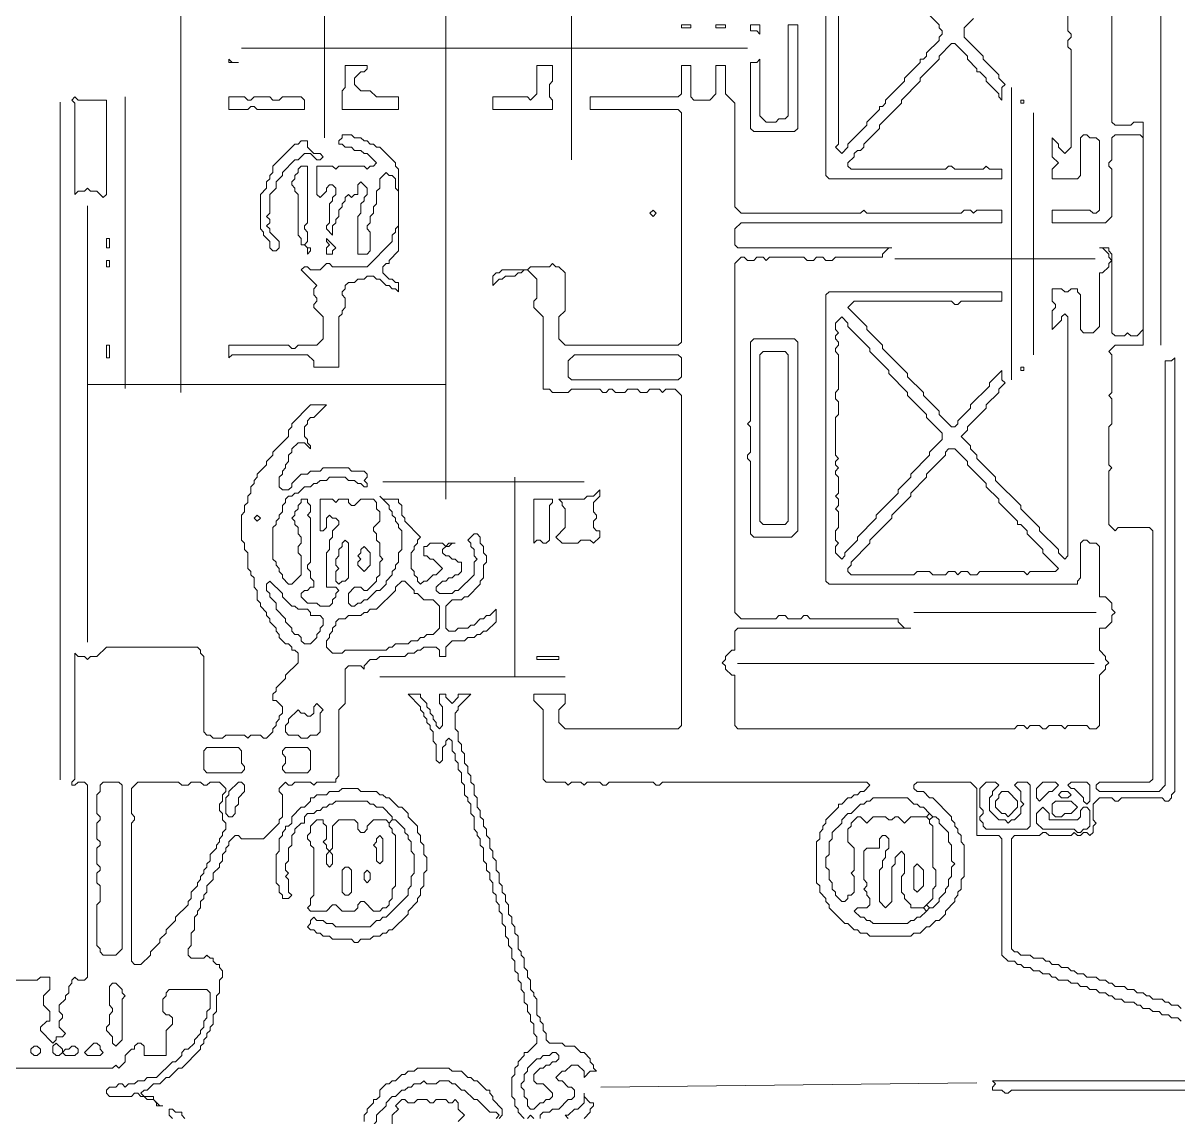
# Model space of a CAD drawing. Header units: millimetres. Extents: x 4 to 412, y 4 to 290.
# Drawn here: x 120.37 to 152.55, y 135.17 to 165.65 of the extents above; entities that cross this region are included whole.
import ezdxf

# ---------------------------------------------------------------- set-up
doc = ezdxf.new("R2010")
doc.units = ezdxf.units.MM
for name, color, linetype, lineweight in [('TRACE_CURVE', 6, 'CONTINUOUS', 0), ('TRACE_STRAIGHT', 5, 'CONTINUOUS', 0), ('TRACE_TEXT_SYMBOL', 6, 'CONTINUOUS', 0)]:
    doc.layers.add(name, color=color, linetype=linetype, lineweight=lineweight)

msp = doc.modelspace()

# ---------------------------------------------------------------- linework, layer by layer
at = {"layer": 'TRACE_CURVE', "color": 6}
for points in [[(151.854, 144.585), (151.854, 151.504), (151.766, 151.591), (150.891, 151.591), (150.803, 151.504), (150.628, 151.679), (150.628, 153.167), (150.715, 153.255), (150.628, 153.343), (150.628, 154.394), (150.715, 154.481), (150.715, 155.182), (150.628, 155.269), (150.715, 155.357), (150.715, 156.408), (150.628, 156.495), (150.803, 156.67), (151.591, 156.67), (151.591, 162.888), (151.328, 162.888), (151.241, 162.801), (150.803, 162.801), (150.715, 162.888), (150.715, 167.617)], [(149.489, 165.866), (149.489, 165.428), (149.577, 165.34), (149.577, 165.253), (149.489, 165.165), (149.489, 164.99), (149.577, 164.902), (149.577, 162.188), (149.402, 162.012), (149.227, 162.188), (149.227, 162.275), (149.051, 162.45), (149.051, 161.925), (149.227, 161.75), (149.051, 161.575), (149.051, 161.312), (149.752, 161.312), (149.84, 161.399), (149.84, 162.45), (149.927, 162.538), (150.015, 162.538), (150.102, 162.45), (150.278, 162.45), (150.365, 162.363), (150.365, 160.436), (150.278, 160.349), (150.19, 160.349), (150.102, 160.436), (149.051, 160.436), (149.051, 160.086), (150.54, 160.086), (150.715, 160.261), (150.715, 161.575), (150.628, 161.662), (150.628, 161.75), (150.715, 161.837), (150.715, 162.45), (150.803, 162.538), (151.504, 162.538), (151.591, 162.45), (151.591, 157.108), (151.416, 156.933), (151.241, 156.933), (151.153, 157.021), (151.066, 156.933), (150.803, 156.933), (150.715, 157.021), (150.715, 159.21), (150.628, 159.298), (150.628, 159.385), (150.365, 159.385), (150.453, 159.385), (150.628, 159.21), (150.628, 159.123), (150.715, 159.035), (150.628, 158.947), (150.628, 158.86)], [(139.068, 163.501), (138.98, 163.589), (138.98, 164.465), (138.718, 164.465), (138.718, 163.676), (138.63, 163.589), (136.178, 163.589), (136.178, 163.239), (138.63, 163.239), (138.718, 163.151), (138.718, 156.758), (138.63, 156.67), (135.477, 156.67), (135.302, 156.846), (135.302, 157.459), (135.477, 157.634), (135.477, 158.685), (135.302, 158.86), (135.215, 158.86), (135.127, 158.947), (135.04, 158.86), (134.514, 158.86), (134.427, 158.772), (133.726, 158.772), (133.638, 158.685), (133.551, 158.685), (133.463, 158.597), (133.463, 158.334), (133.638, 158.51), (133.726, 158.51), (133.814, 158.597), (134.076, 158.597), (134.164, 158.685), (134.251, 158.685), (134.339, 158.772), (134.427, 158.772), (134.689, 158.51), (134.689, 157.984), (134.602, 157.896), (134.602, 157.721), (134.864, 157.459), (134.864, 155.444), (135.04, 155.444), (135.127, 155.357), (135.565, 155.357), (135.653, 155.444), (136.441, 155.444), (136.528, 155.357), (136.616, 155.357), (136.704, 155.444), (136.791, 155.444), (136.879, 155.357), (137.141, 155.357), (137.229, 155.444), (137.492, 155.444), (137.579, 155.357), (137.754, 155.357), (137.842, 155.444), (138.105, 155.444), (138.192, 155.357), (138.28, 155.444), (138.543, 155.444), (138.718, 155.269), (138.718, 146.074)], [(139.944, 147.913), (139.944, 148.001), (140.119, 148.176), (140.206, 148.176), (140.206, 148.701), (140.294, 148.789), (145.111, 148.789), (144.935, 148.789), (144.76, 148.964), (144.76, 149.051), (142.308, 149.051), (142.221, 149.139), (142.133, 149.139), (142.046, 149.051), (141.695, 149.051), (141.608, 149.139), (141.433, 149.139), (141.345, 149.051), (140.382, 149.051), (140.206, 149.227), (140.206, 158.947), (140.382, 159.123), (140.469, 159.123), (140.557, 159.035), (140.732, 159.035), (140.82, 159.123), (140.995, 159.123), (141.082, 159.035), (141.17, 159.123), (142.133, 159.123), (142.221, 159.035), (142.396, 159.035), (142.483, 159.123), (142.659, 159.123), (142.746, 159.035), (142.921, 159.035), (143.009, 159.123), (144.322, 159.123), (144.322, 159.21), (144.498, 159.385), (144.585, 159.385), (140.294, 159.385), (140.206, 159.473), (140.206, 159.911), (140.382, 160.086), (147.65, 160.086), (147.65, 160.436), (146.95, 160.436), (146.862, 160.349), (146.775, 160.436), (146.599, 160.436), (146.512, 160.349), (143.885, 160.349), (143.797, 160.436), (143.709, 160.349), (140.382, 160.349), (140.206, 160.524), (140.206, 163.414), (139.944, 163.676), (139.944, 164.465), (139.681, 164.465), (139.681, 163.676), (139.506, 163.501), (139.068, 163.501)], [(150.628, 158.86), (150.453, 158.685), (150.365, 158.685), (150.365, 157.196), (150.19, 157.021), (149.927, 157.021), (149.84, 157.108), (149.84, 158.072), (149.752, 158.159), (149.752, 158.247), (149.577, 158.247), (149.489, 158.159), (149.402, 158.159), (149.314, 158.247), (149.051, 158.247), (149.051, 157.896), (149.139, 157.809), (149.139, 157.721), (149.051, 157.634), (149.051, 157.108), (149.314, 157.371), (149.314, 157.459), (149.402, 157.546), (149.489, 157.459), (149.489, 150.803), (149.402, 150.715), (149.227, 150.891), (149.227, 150.978), (148.701, 151.504), (148.701, 151.591), (148.176, 152.117), (148.176, 152.204), (147.475, 152.905), (147.475, 152.992), (146.95, 153.518), (146.95, 153.605), (146.775, 153.781), (146.775, 153.868), (146.512, 154.131), (146.687, 154.306), (146.687, 154.394), (147.212, 154.919), (147.212, 155.007), (147.563, 155.357), (147.563, 155.444), (147.738, 155.62), (147.65, 155.707), (147.65, 155.97), (147.3, 155.62), (147.3, 155.532), (146.775, 155.007), (146.775, 154.919), (146.424, 154.569), (146.424, 154.481), (146.337, 154.394), (146.249, 154.394), (145.899, 154.744), (145.899, 154.831), (145.461, 155.269), (145.461, 155.357), (145.023, 155.795), (145.023, 155.882), (144.322, 156.583), (144.322, 156.67)], [(144.322, 156.67), (143.885, 157.108), (143.885, 157.196), (143.359, 157.721), (143.534, 157.896), (146.249, 157.896), (146.337, 157.809), (146.424, 157.809), (146.512, 157.896), (147.65, 157.896), (147.65, 158.159), (142.834, 158.159), (142.746, 158.072), (142.746, 150.102), (142.834, 150.015), (149.752, 150.015), (149.752, 150.102), (149.84, 150.19), (149.84, 151.153), (149.927, 151.241), (150.015, 151.241), (150.102, 151.153), (150.278, 151.153), (150.365, 151.066), (150.365, 149.665), (150.54, 149.665), (150.715, 149.489), (150.715, 149.314), (150.803, 149.227), (150.715, 149.139), (150.715, 148.964), (150.54, 148.789), (150.365, 148.789), (150.365, 148.176), (150.54, 148.001), (150.54, 147.913), (150.628, 147.825), (150.54, 147.738), (150.54, 147.65), (150.365, 147.475), (150.365, 146.074), (150.278, 145.986), (150.102, 145.986), (150.015, 146.074), (149.489, 146.074), (149.402, 145.986), (149.314, 146.074), (148.964, 146.074), (148.876, 145.986), (148.789, 145.986), (148.701, 146.074), (148.438, 146.074), (148.351, 145.986), (148.263, 146.074), (148.088, 146.074), (148.001, 145.986), (140.294, 145.986), (140.206, 146.074), (140.206, 147.475), (140.119, 147.475), (139.944, 147.65), (139.944, 147.738), (139.856, 147.825), (139.944, 147.913)], [(150.803, 138.805), (150.715, 138.893), (150.628, 138.893), (150.54, 138.98), (150.365, 138.98), (150.278, 139.068), (150.015, 139.068), (149.927, 139.156), (149.752, 139.156), (149.665, 139.243), (149.577, 139.243), (149.489, 139.331), (149.314, 139.331), (149.227, 139.418), (149.051, 139.418), (148.964, 139.506), (148.876, 139.506), (148.789, 139.593), (148.526, 139.593), (148.438, 139.681), (148.176, 139.681), (148.088, 139.769), (148.001, 139.769), (147.913, 139.856), (147.913, 142.921), (148.001, 143.009), (148.701, 143.009), (148.789, 143.096), (148.876, 143.096), (148.964, 143.009), (149.577, 143.009), (149.665, 143.096), (149.752, 143.009), (149.84, 143.009), (149.927, 143.096), (150.015, 143.096), (150.102, 143.009), (150.19, 143.096), (150.19, 143.272), (150.278, 143.359), (150.19, 143.447), (150.19, 143.885), (150.365, 144.06), (150.715, 144.06), (150.803, 143.972), (150.891, 143.972), (150.978, 144.06), (152.117, 144.06), (152.204, 143.972), (152.292, 143.972), (152.379, 144.06), (152.379, 144.147), (152.467, 144.235), (152.467, 156.32), (152.379, 156.233), (152.204, 156.233), (152.204, 144.41), (152.029, 144.235), (150.365, 144.235), (150.278, 144.322), (150.278, 144.41), (150.365, 144.498), (151.766, 144.498), (151.854, 144.585)], [(128.384, 155.007), (127.859, 154.481), (127.859, 154.394), (127.771, 154.306), (127.771, 154.131), (127.333, 153.693), (127.333, 153.605), (127.158, 153.43), (127.158, 153.343), (126.895, 153.08), (126.895, 152.992), (126.808, 152.905), (126.808, 152.817), (126.72, 152.73), (126.72, 152.554), (126.632, 152.467), (126.632, 152.292), (126.545, 152.204), (126.545, 152.029), (126.457, 151.941), (126.457, 151.241), (126.545, 151.153), (126.545, 150.978), (126.632, 150.891), (126.632, 150.453), (126.72, 150.365), (126.72, 150.278), (126.808, 150.19), (126.808, 149.927), (126.895, 149.84), (126.895, 149.577), (126.983, 149.489), (126.983, 149.402), (127.158, 149.227), (127.158, 149.139), (127.245, 149.051), (127.245, 148.964), (127.421, 148.789), (127.421, 148.701), (127.508, 148.614), (127.508, 148.526), (127.683, 148.351), (127.771, 148.351), (127.859, 148.263), (127.859, 148.176), (127.946, 148.176), (128.034, 148.088), (128.034, 147.825), (127.683, 147.475), (127.683, 147.388), (127.421, 147.125), (127.421, 147.037), (127.333, 146.95), (127.333, 146.775), (127.421, 146.775), (127.596, 146.599), (127.596, 146.424), (127.508, 146.337), (127.508, 146.249), (127.421, 146.162), (127.421, 146.074), (127.333, 145.986), (127.333, 145.899), (127.158, 145.724)], [(127.946, 152.554), (128.034, 152.554), (128.209, 152.73), (128.384, 152.73), (128.472, 152.817), (128.559, 152.817), (128.647, 152.905), (128.822, 152.905), (128.909, 152.992), (129.347, 152.992), (129.435, 152.905), (129.61, 152.905), (129.698, 152.817), (129.785, 152.817), (129.873, 152.73), (129.96, 152.73), (129.96, 152.817), (129.873, 152.905), (129.96, 152.992), (129.96, 153.08), (129.873, 153.167), (129.522, 153.167), (129.435, 153.255), (128.734, 153.255), (128.647, 153.167), (128.384, 153.167), (128.296, 153.08), (128.121, 153.08), (127.859, 152.817), (127.859, 152.73), (127.771, 152.642), (127.596, 152.642), (127.508, 152.73), (127.508, 152.992), (127.596, 153.08), (127.596, 153.167), (127.683, 153.255), (127.683, 153.343), (127.771, 153.43), (127.771, 153.605), (127.859, 153.693), (127.859, 153.781), (128.034, 153.956), (128.209, 153.956), (128.384, 153.781), (128.384, 153.868), (128.296, 153.956), (128.296, 154.043), (128.209, 154.131), (128.209, 154.394), (128.296, 154.481), (128.296, 154.569), (128.384, 154.656), (128.472, 154.656), (128.822, 155.007), (128.384, 155.007)], [(129.085, 149.752), (129.085, 149.665), (128.997, 149.577), (128.997, 149.489), (128.909, 149.402), (128.647, 149.402), (128.559, 149.489), (128.296, 149.489), (128.121, 149.665), (128.121, 149.752), (128.209, 149.84), (128.296, 149.84), (128.384, 149.927), (128.472, 149.927), (128.472, 150.102), (128.384, 150.19), (128.384, 150.365), (128.296, 150.453), (128.296, 150.54), (128.384, 150.628), (128.384, 151.854), (128.296, 151.941), (128.384, 152.029), (128.384, 152.204), (128.296, 152.292), (128.296, 152.379), (128.121, 152.379), (128.121, 152.292), (128.034, 152.204), (128.034, 152.117), (127.946, 152.029), (127.946, 151.941), (127.859, 151.854), (127.946, 151.766), (127.946, 151.679), (128.034, 151.591), (128.034, 151.416), (128.121, 151.328), (128.121, 151.153), (128.034, 151.066), (128.034, 150.891), (128.121, 150.803), (128.121, 150.278), (127.859, 150.015), (127.771, 150.015), (127.596, 150.19), (127.596, 150.278), (127.508, 150.365), (127.508, 150.453), (127.421, 150.54), (127.421, 150.628), (127.333, 150.715), (127.333, 151.591), (127.421, 151.679), (127.421, 151.766), (127.508, 151.854), (127.508, 151.941), (127.596, 152.029), (127.596, 152.204), (127.683, 152.292), (127.683, 152.379), (127.771, 152.467), (127.859, 152.467), (127.946, 152.554)], [(130.836, 150.628), (130.748, 150.54), (130.748, 150.453), (130.661, 150.365), (130.661, 150.278), (130.486, 150.102), (130.486, 150.015), (130.311, 149.84), (130.223, 149.84), (129.96, 149.577), (129.873, 149.577), (129.785, 149.489), (129.698, 149.489), (129.61, 149.402), (129.522, 149.402), (129.435, 149.489), (129.435, 149.752), (129.61, 149.927), (129.785, 149.927), (129.873, 149.84), (129.96, 149.84), (130.223, 150.102), (130.223, 150.19), (130.311, 150.278), (130.311, 150.628), (130.398, 150.715), (130.311, 150.803), (130.311, 151.153), (130.223, 151.241), (130.223, 151.416), (130.135, 151.504), (130.135, 151.591), (130.311, 151.766), (130.311, 152.029), (130.223, 152.117), (130.223, 152.292), (130.135, 152.379), (129.785, 152.379), (129.61, 152.204), (129.522, 152.204), (129.435, 152.292), (129.435, 152.379), (129.172, 152.379), (129.085, 152.292), (128.997, 152.379), (128.647, 152.379), (128.647, 151.504), (128.734, 151.504), (128.822, 151.591), (128.822, 151.854), (128.909, 151.941), (128.997, 151.854), (129.085, 151.854), (129.172, 151.766), (129.172, 151.679), (128.997, 151.504), (128.997, 151.328), (128.909, 151.241), (128.909, 150.978), (128.822, 150.891), (128.822, 149.927), (129.085, 149.927), (129.172, 149.84), (129.085, 149.752)], [(132.237, 150.19), (132.325, 150.19), (132.412, 150.278), (132.5, 150.278), (132.588, 150.365), (132.588, 150.628), (132.5, 150.628), (132.412, 150.715), (132.325, 150.715), (132.237, 150.803), (132.15, 150.803), (132.062, 150.891), (132.062, 150.978), (132.15, 151.066), (132.237, 151.066), (132.325, 151.153), (132.412, 151.153), (132.237, 151.153), (132.15, 151.066), (132.062, 151.153), (131.712, 151.153), (131.624, 151.066), (131.537, 151.066), (131.537, 150.803), (131.624, 150.803), (131.712, 150.715), (131.799, 150.715), (132.062, 150.453), (131.887, 150.278), (131.799, 150.278), (131.624, 150.102), (131.537, 150.102), (131.449, 150.015), (131.361, 150.102), (131.361, 150.19), (131.274, 150.278), (131.274, 150.365), (131.186, 150.453), (131.186, 150.891), (131.274, 150.978), (131.274, 151.066), (131.361, 151.153), (131.361, 151.241), (131.449, 151.328), (131.011, 151.766), (131.011, 151.854), (130.924, 151.941), (130.924, 152.204), (130.836, 152.292), (130.836, 152.379), (130.398, 152.379), (130.311, 152.467), (130.573, 152.204), (130.573, 152.117), (130.661, 152.029), (130.661, 151.941), (130.748, 151.854), (130.748, 151.766), (130.836, 151.679), (130.836, 151.591), (130.924, 151.504), (130.924, 150.978), (130.836, 150.891), (130.836, 150.628)], [(131.274, 148.088), (131.361, 148.176), (131.449, 148.176), (131.537, 148.263), (131.887, 148.263), (131.974, 148.176), (131.974, 148.001), (132.15, 148.001), (132.15, 148.263), (132.325, 148.438), (132.675, 148.438), (132.763, 148.526), (132.938, 148.526), (133.025, 148.614), (133.113, 148.614), (133.201, 148.701), (133.288, 148.701), (133.551, 148.964), (133.551, 149.314), (133.376, 149.139), (133.288, 149.139), (133.201, 149.051), (133.113, 149.051), (132.938, 148.876), (132.85, 148.876), (132.763, 148.789), (132.5, 148.789), (132.412, 148.701), (132.237, 148.701), (132.15, 148.789), (132.15, 149.402), (132.325, 149.577), (132.588, 149.577), (132.675, 149.665), (132.763, 149.665), (133.113, 150.015), (133.113, 150.102), (133.201, 150.19), (133.201, 150.54), (133.288, 150.628), (133.288, 150.803), (133.201, 150.891), (133.201, 151.066), (133.113, 151.153), (133.113, 151.328), (133.025, 151.416), (132.938, 151.416), (132.763, 151.241), (132.85, 151.153), (132.85, 151.066), (132.938, 150.978), (132.938, 150.803), (133.025, 150.715), (132.938, 150.628), (132.938, 150.278), (132.5, 149.84), (132.412, 149.84), (132.325, 149.752), (131.974, 149.752), (131.887, 149.84), (131.887, 149.927), (132.062, 150.102), (132.15, 150.102), (132.237, 150.19)], [(127.158, 145.724), (127.07, 145.724), (126.983, 145.811), (126.72, 145.811), (126.632, 145.724), (126.545, 145.811), (126.019, 145.811), (125.932, 145.724), (125.669, 145.724), (125.582, 145.811), (125.494, 145.811), (125.406, 145.899), (125.406, 148.001), (125.319, 148.088), (125.319, 148.176), (125.231, 148.263), (122.692, 148.263), (122.429, 148.001), (122.254, 148.001), (122.166, 147.913), (122.079, 148.001), (121.903, 148.001), (121.816, 148.088), (121.816, 144.585), (121.728, 144.498), (121.728, 144.41), (121.816, 144.41), (121.903, 144.498), (122.079, 144.498), (122.166, 144.41), (122.166, 139.068), (122.079, 138.98), (121.903, 138.98), (121.816, 139.068), (121.728, 138.98), (121.728, 138.893), (121.641, 138.805), (121.641, 138.63), (121.553, 138.543), (121.553, 138.455), (121.378, 138.28), (121.378, 138.105), (121.466, 138.017), (121.466, 137.93), (121.378, 137.842), (121.378, 137.667), (121.553, 137.492), (121.466, 137.404), (121.29, 137.404), (121.29, 137.317), (121.203, 137.229), (120.853, 137.579), (120.853, 137.667), (121.028, 137.842), (121.115, 137.842), (121.115, 138.105), (120.94, 138.28), (120.94, 138.543), (121.115, 138.718), (121.115, 139.068), (120.853, 139.068), (120.765, 138.98), (119.889, 138.98)], [(125.757, 139.418), (125.669, 139.506), (125.669, 139.593), (125.582, 139.593), (125.494, 139.681), (125.406, 139.593), (125.056, 139.593), (124.969, 139.681), (124.969, 139.856), (125.056, 139.944), (125.056, 140.294), (125.144, 140.382), (125.144, 140.732), (125.231, 140.82), (125.231, 140.907), (125.319, 140.995), (125.319, 141.17), (125.406, 141.257), (125.406, 141.345), (125.494, 141.433), (125.494, 141.608), (125.669, 141.783), (125.669, 141.958), (125.844, 142.133), (125.844, 142.221), (125.932, 142.308), (125.932, 142.483), (126.019, 142.571), (126.019, 142.659), (126.107, 142.746), (126.107, 142.834), (126.282, 143.009), (126.37, 143.009), (126.457, 142.921), (127.07, 142.921), (127.508, 143.359), (127.508, 143.447), (127.596, 143.534), (127.596, 144.147), (127.508, 144.235), (127.508, 144.322), (127.683, 144.498), (127.771, 144.41), (127.859, 144.41), (127.946, 144.498), (128.384, 144.498), (128.472, 144.41), (128.559, 144.498), (129.085, 144.498), (129.085, 144.585), (129.172, 144.673), (129.172, 146.512), (129.347, 146.687), (129.347, 147.65), (129.435, 147.738), (129.785, 147.738), (129.873, 147.65), (129.873, 147.738), (130.048, 147.913), (130.223, 147.913), (130.311, 148.001), (131.011, 148.001), (131.099, 148.088), (131.274, 148.088)], [(131.099, 146.95), (131.449, 146.599), (131.449, 146.512), (131.537, 146.424), (131.537, 146.337), (131.624, 146.249), (131.624, 146.162), (131.712, 146.074), (131.712, 145.986), (131.799, 145.899), (131.799, 145.636), (131.887, 145.549), (131.887, 145.111), (131.974, 145.023), (132.062, 145.111), (132.062, 145.461), (132.15, 145.549), (132.15, 145.636), (132.237, 145.724), (132.325, 145.636), (132.325, 145.373), (132.412, 145.286), (132.412, 145.111), (132.5, 145.023), (132.5, 144.848), (132.588, 144.76), (132.588, 144.498), (132.675, 144.41), (132.675, 144.147), (132.763, 144.06), (132.763, 143.972), (132.85, 143.885), (132.85, 143.622), (132.938, 143.534), (132.938, 143.184), (133.025, 143.096), (133.025, 143.009), (133.113, 142.921), (133.113, 142.746), (133.201, 142.659), (133.201, 142.308), (133.288, 142.221), (133.288, 142.046), (133.376, 141.958), (133.376, 141.783), (133.463, 141.695), (133.463, 141.433), (133.551, 141.345), (133.551, 141.17), (133.638, 141.082), (133.638, 140.907), (133.726, 140.82), (133.726, 140.557), (133.814, 140.469), (133.814, 140.206), (133.901, 140.119), (133.901, 139.944), (133.989, 139.856), (133.989, 139.593), (134.076, 139.506), (134.076, 139.243), (134.164, 139.156), (134.164, 138.98), (134.251, 138.893)], [(133.551, 142.308), (133.463, 142.396), (133.463, 142.571), (133.376, 142.659), (133.376, 142.921), (133.288, 143.009), (133.288, 143.184), (133.201, 143.272), (133.201, 143.447), (133.113, 143.534), (133.113, 143.709), (133.025, 143.797), (133.025, 144.06), (132.938, 144.147), (132.938, 144.41), (132.85, 144.498), (132.85, 144.673), (132.763, 144.76), (132.763, 144.935), (132.675, 145.023), (132.675, 145.286), (132.588, 145.373), (132.588, 145.549), (132.5, 145.636), (132.5, 145.899), (132.412, 145.986), (132.412, 146.424), (132.5, 146.512), (132.5, 146.599), (132.85, 146.95), (132.5, 146.95), (132.5, 146.862), (132.325, 146.687), (132.15, 146.862), (132.15, 146.95), (131.974, 146.95), (131.974, 146.687), (132.062, 146.599), (132.062, 146.074), (131.974, 145.986), (131.887, 146.074), (131.887, 146.162), (131.799, 146.249), (131.799, 146.337), (131.712, 146.424), (131.712, 146.512), (131.624, 146.599), (131.624, 146.687), (131.449, 146.862), (131.449, 146.95), (131.099, 146.95)], [(138.718, 146.074), (138.63, 145.986), (135.477, 145.986), (135.302, 146.162), (135.302, 146.512), (135.477, 146.687), (135.477, 146.95), (134.602, 146.95), (134.602, 146.775), (134.864, 146.512), (134.864, 144.585), (134.952, 144.498), (135.477, 144.498), (135.565, 144.41), (135.653, 144.498), (135.915, 144.498), (136.003, 144.41), (136.09, 144.498), (136.441, 144.498), (136.528, 144.41), (136.616, 144.41), (136.704, 144.498), (137.93, 144.498), (138.017, 144.41), (138.105, 144.41), (138.192, 144.498), (143.885, 144.498), (143.972, 144.41), (143.797, 144.235), (143.709, 144.235), (143.622, 144.147), (143.534, 144.147), (143.447, 144.06), (143.359, 144.06), (143.184, 143.885), (143.096, 143.885), (143.096, 143.797), (142.746, 143.447), (142.746, 143.359), (142.659, 143.272), (142.659, 143.184), (142.571, 143.096), (142.571, 142.921), (142.483, 142.834), (142.483, 141.695), (142.571, 141.608), (142.571, 141.433), (142.746, 141.257), (142.746, 141.17), (142.834, 141.082), (142.834, 140.995), (143.272, 140.557), (143.359, 140.557), (143.534, 140.382), (143.622, 140.382), (143.709, 140.294), (143.885, 140.294), (143.972, 140.206), (145.111, 140.206), (145.198, 140.294), (145.373, 140.294), (145.549, 140.469), (145.636, 140.469), (145.811, 140.644)], [(145.811, 140.644), (145.899, 140.644), (146.074, 140.82), (146.074, 140.907), (146.337, 141.17), (146.337, 141.257), (146.424, 141.345), (146.424, 141.433), (146.512, 141.52), (146.512, 141.783), (146.599, 141.87), (146.599, 142.746), (146.512, 142.834), (146.512, 143.009), (146.424, 143.096), (146.424, 143.184), (146.337, 143.272), (146.337, 143.359), (146.249, 143.447), (146.249, 143.534), (145.724, 144.06), (145.636, 144.06), (145.461, 144.235), (145.286, 144.235), (145.198, 144.322), (145.198, 144.41), (145.286, 144.498), (146.775, 144.498), (146.95, 144.322), (146.95, 143.009), (147.563, 143.009), (147.65, 142.921), (147.65, 139.681), (147.825, 139.506), (148.001, 139.506), (148.088, 139.418), (148.176, 139.418), (148.263, 139.331), (148.438, 139.331), (148.526, 139.243), (148.701, 139.243), (148.789, 139.156), (148.964, 139.156), (149.051, 139.068), (149.139, 139.068), (149.227, 138.98), (149.489, 138.98), (149.577, 138.893), (149.752, 138.893), (149.84, 138.805), (150.015, 138.805), (150.102, 138.718), (150.278, 138.718), (150.365, 138.63), (150.54, 138.63), (150.628, 138.543), (150.715, 138.543), (150.803, 138.455), (150.978, 138.455), (151.066, 138.367), (151.328, 138.367), (151.416, 138.28), (151.504, 138.28), (151.591, 138.192)], [(135.04, 135.302), (135.127, 135.39), (135.302, 135.39), (135.565, 135.653), (135.653, 135.653), (135.74, 135.74), (135.74, 135.915), (135.653, 136.003), (135.565, 136.003), (135.39, 136.178), (135.302, 136.178), (135.215, 136.266), (135.39, 136.441), (135.477, 136.441), (135.653, 136.616), (135.828, 136.616), (136.003, 136.441), (136.003, 136.266), (136.178, 136.441), (136.353, 136.441), (136.266, 136.528), (136.266, 136.616), (136.178, 136.704), (136.178, 136.791), (136.003, 136.966), (135.915, 136.966), (135.74, 137.141), (135.477, 137.141), (135.39, 137.229), (135.04, 137.229), (134.952, 137.317), (134.952, 137.492), (134.864, 137.579), (134.864, 137.754), (134.777, 137.842), (134.777, 137.93), (134.689, 138.017), (134.689, 138.455), (134.602, 138.543), (134.602, 138.63), (134.514, 138.718), (134.514, 138.98), (134.427, 139.068), (134.427, 139.243), (134.339, 139.331), (134.339, 139.593), (134.251, 139.681), (134.251, 139.769), (134.164, 139.856), (134.164, 140.206), (134.076, 140.294), (134.076, 140.469), (133.989, 140.557), (133.989, 140.732), (133.901, 140.82), (133.901, 141.082), (133.814, 141.17), (133.814, 141.345), (133.726, 141.433), (133.726, 141.608), (133.638, 141.695), (133.638, 141.958), (133.551, 142.046), (133.551, 142.308)], [(125.144, 137.317), (125.144, 137.229), (124.969, 137.054), (124.881, 137.054), (124.793, 136.966), (124.793, 136.879), (124.618, 136.704), (124.531, 136.704), (124.093, 136.266), (123.83, 136.266), (123.743, 136.178), (123.567, 136.178), (123.48, 136.09), (123.305, 136.09), (123.217, 136.003), (123.129, 136.09), (123.042, 136.09), (122.954, 136.003), (122.779, 136.003), (122.692, 135.915), (122.692, 135.828), (122.779, 135.74), (123.392, 135.74), (123.48, 135.828), (123.567, 135.828), (123.655, 135.74), (123.743, 135.74), (123.83, 135.653), (124.005, 135.653), (124.093, 135.565), (124.093, 135.477), (124.268, 135.477), (124.18, 135.477), (124.005, 135.653), (124.005, 135.74), (123.743, 135.74), (123.655, 135.828), (123.743, 135.915), (123.83, 135.915), (124.005, 136.09), (124.18, 136.09), (124.356, 136.266), (124.443, 136.266), (124.706, 136.528), (124.793, 136.528), (125.319, 137.054), (125.319, 137.141), (125.406, 137.229), (125.406, 137.317), (125.494, 137.404), (125.494, 137.492), (125.582, 137.579), (125.582, 137.667), (125.669, 137.754), (125.669, 138.017), (125.757, 138.105), (125.757, 138.543), (125.844, 138.63), (125.844, 138.98), (125.932, 139.068), (125.932, 139.243), (125.844, 139.331), (125.844, 139.418), (125.757, 139.418)], [(113.058, 136.528), (122.867, 136.528), (122.954, 136.616), (123.042, 136.528), (123.217, 136.704), (123.217, 136.879), (123.392, 137.054), (123.48, 137.054), (123.48, 137.141), (123.567, 137.229), (123.655, 137.229), (123.743, 137.141), (123.743, 136.879), (124.356, 136.879), (124.356, 137.579), (124.531, 137.754), (124.531, 137.93), (124.443, 138.017), (124.356, 138.017), (124.268, 138.105), (124.268, 138.455), (124.356, 138.543), (124.356, 138.63), (124.443, 138.718), (125.494, 138.718), (125.582, 138.63), (125.582, 138.192), (125.494, 138.105), (125.494, 137.93), (125.406, 137.842), (125.406, 137.667), (125.319, 137.579), (125.319, 137.492), (125.144, 137.317)], [(134.251, 138.893), (134.251, 138.718), (134.339, 138.63), (134.339, 138.367), (134.427, 138.28), (134.427, 138.105), (134.514, 138.017), (134.514, 137.842), (134.602, 137.754), (134.602, 137.492), (134.689, 137.404), (134.689, 137.229), (134.427, 136.966), (134.339, 136.966), (134.339, 136.879), (134.164, 136.704), (134.164, 136.616), (134.076, 136.528), (134.076, 136.353), (133.989, 136.266), (133.989, 135.74), (134.076, 135.653), (134.076, 135.477), (134.164, 135.39), (134.164, 135.302), (134.339, 135.127)], [(152.642, 138.192), (152.554, 138.28), (152.379, 138.28), (152.292, 138.367), (152.204, 138.367), (152.117, 138.455), (151.854, 138.455), (151.766, 138.543), (151.679, 138.543), (151.591, 138.63), (151.416, 138.63), (151.328, 138.718), (151.153, 138.718), (151.066, 138.805), (150.803, 138.805)], [(151.591, 138.192), (151.766, 138.192), (151.854, 138.105), (152.029, 138.105), (152.117, 138.017), (152.292, 138.017), (152.379, 137.93), (152.554, 137.93), (152.642, 137.842)], [(157.021, 136.178), (147.388, 136.178), (147.475, 136.09), (147.388, 136.003), (147.388, 135.915), (147.65, 135.915), (147.738, 135.828), (147.825, 135.828), (147.913, 135.915), (157.108, 135.915)], [(136.003, 135.127), (136.178, 135.302), (136.178, 135.39), (136.266, 135.477), (136.266, 135.565), (136.178, 135.565), (136.003, 135.74), (136.003, 135.828), (136.003, 135.565), (135.828, 135.39), (135.74, 135.39), (135.565, 135.215), (135.477, 135.215), (135.565, 135.127)], [(134.427, 135.127), (134.514, 135.215), (134.602, 135.127)], [(134.777, 135.127), (134.777, 135.215), (134.864, 135.302), (135.04, 135.302)]]:
    msp.add_lwpolyline(points, dxfattribs=at)
for points in [[(143.184, 157.459), (143.359, 157.283), (143.359, 157.196), (143.972, 156.583), (143.972, 156.495), (144.498, 155.97), (144.498, 155.882), (145.023, 155.357), (145.023, 155.269), (145.549, 154.744), (145.549, 154.656), (145.986, 154.218), (145.986, 154.043), (145.636, 153.693), (145.636, 153.605), (145.111, 153.08), (145.111, 152.992), (144.76, 152.642), (144.76, 152.554), (144.147, 151.941), (144.147, 151.854), (143.622, 151.328), (143.622, 151.241), (143.272, 150.891), (143.272, 150.803), (143.184, 150.715), (143.009, 150.891), (143.009, 151.066), (143.096, 151.153), (143.009, 151.241), (143.009, 151.504), (143.096, 151.591), (143.096, 152.029), (143.009, 152.117), (143.096, 152.204), (143.096, 152.379), (143.009, 152.467), (143.096, 152.554), (143.096, 152.992), (143.009, 153.08), (143.009, 153.167), (143.096, 153.255), (143.009, 153.343), (143.009, 153.43), (143.096, 153.518), (143.009, 153.605), (143.009, 154.656), (143.096, 154.744), (143.096, 155.094), (143.009, 155.182), (143.009, 155.357), (143.096, 155.444), (143.096, 156.408), (143.009, 156.495), (143.009, 156.583), (143.096, 156.67), (143.096, 156.758), (143.009, 156.846), (143.009, 156.933), (143.096, 157.021), (143.009, 157.108), (143.009, 157.283)], [(135.74, 156.408), (138.63, 156.408), (138.718, 156.32), (138.718, 155.795), (138.63, 155.707), (135.653, 155.707), (135.565, 155.795), (135.565, 156.233)], [(146.074, 153.693), (146.162, 153.781), (146.337, 153.781), (146.687, 153.43), (146.687, 153.343), (147.212, 152.817), (147.212, 152.73), (147.563, 152.379), (147.563, 152.292), (148.088, 151.766), (148.088, 151.679), (148.176, 151.679), (148.351, 151.504), (148.351, 151.416), (148.789, 150.978), (148.789, 150.891), (149.227, 150.453), (149.139, 150.365), (148.438, 150.365), (148.351, 150.278), (148.263, 150.365), (147.037, 150.365), (146.95, 150.278), (146.775, 150.278), (146.687, 150.365), (146.512, 150.365), (146.424, 150.278), (146.337, 150.365), (146.162, 150.365), (146.074, 150.278), (145.724, 150.278), (145.636, 150.365), (145.286, 150.365), (145.198, 150.278), (143.447, 150.278), (143.359, 150.365), (143.359, 150.453), (143.447, 150.54), (143.447, 150.628), (143.972, 151.153), (143.972, 151.241), (144.585, 151.854), (144.585, 151.941), (145.111, 152.467), (145.111, 152.554), (145.549, 152.992), (145.549, 153.08), (146.074, 153.605)], [(126.808, 151.854), (126.895, 151.941), (126.983, 151.854), (126.895, 151.766)], [(129.26, 151.153), (129.347, 151.241), (129.435, 151.153), (129.435, 150.19), (129.347, 150.102), (129.26, 150.102), (129.172, 150.015), (129.085, 150.102), (129.085, 150.365), (129.172, 150.453), (129.085, 150.54), (129.085, 150.715), (129.172, 150.803), (129.172, 150.978), (129.26, 151.066)], [(129.785, 150.978), (129.873, 151.066), (130.048, 150.891), (130.048, 150.54), (129.873, 150.365), (129.698, 150.54), (129.698, 150.628), (129.785, 150.715), (129.698, 150.803), (129.785, 150.891)], [(127.158, 150.015), (127.245, 150.102), (127.596, 149.752), (127.596, 149.665), (127.859, 149.402), (127.946, 149.402), (128.034, 149.314), (128.296, 149.314), (128.384, 149.227), (128.384, 149.139), (128.647, 149.139), (128.734, 149.051), (128.734, 148.876), (128.647, 148.789), (128.647, 148.701), (128.559, 148.614), (128.559, 148.526), (128.384, 148.351), (128.209, 148.351), (128.121, 148.438), (128.121, 148.526), (128.034, 148.614), (127.946, 148.614), (127.859, 148.701), (127.859, 148.789), (127.683, 148.964), (127.683, 149.051), (127.421, 149.314), (127.421, 149.489), (127.245, 149.665), (127.245, 149.752), (127.158, 149.84)], [(130.924, 150.102), (131.011, 150.102), (131.274, 149.84), (131.274, 149.752), (131.361, 149.752), (131.537, 149.577), (131.799, 149.577), (131.974, 149.402), (131.974, 148.789), (131.799, 148.614), (131.624, 148.614), (131.537, 148.526), (131.449, 148.526), (131.361, 148.438), (131.186, 148.438), (131.099, 148.351), (130.748, 148.351), (130.661, 148.263), (130.573, 148.263), (130.486, 148.176), (129.347, 148.176), (129.26, 148.088), (128.997, 148.088), (128.822, 148.263), (128.822, 148.438), (128.909, 148.526), (128.909, 148.614), (128.997, 148.701), (128.997, 148.789), (129.085, 148.876), (129.085, 148.964), (129.172, 149.051), (129.347, 149.051), (129.435, 149.139), (129.785, 149.139), (129.873, 149.227), (129.96, 149.227), (130.048, 149.314), (130.223, 149.314), (130.748, 149.84), (130.748, 149.927)], [(128.472, 146.599), (128.559, 146.687), (128.734, 146.512), (128.647, 146.424), (128.647, 145.899), (128.559, 145.811), (128.384, 145.811), (128.296, 145.724), (128.121, 145.724), (128.034, 145.811), (127.771, 145.811), (127.683, 145.899), (127.683, 146.074), (127.771, 146.162), (127.771, 146.249), (128.034, 146.512), (128.121, 146.424), (128.209, 146.424), (128.296, 146.337), (128.384, 146.337), (128.472, 146.424)], [(125.406, 145.373), (125.494, 145.461), (126.37, 145.461), (126.457, 145.373), (126.457, 145.023), (126.545, 144.935), (126.545, 144.848), (126.457, 144.76), (125.494, 144.76), (125.406, 144.848)], [(127.596, 145.373), (127.683, 145.461), (128.296, 145.461), (128.384, 145.373), (128.384, 144.848), (128.296, 144.76), (127.683, 144.76), (127.596, 144.848), (127.596, 144.935), (127.683, 145.023), (127.683, 145.198), (127.596, 145.286)], [(122.516, 144.41), (122.604, 144.498), (123.042, 144.498), (123.129, 144.41), (123.129, 139.856), (122.954, 139.681), (122.604, 139.681), (122.516, 139.769), (122.516, 139.856), (122.429, 139.944), (122.429, 141.082), (122.516, 141.17), (122.516, 141.608), (122.429, 141.695), (122.429, 141.958), (122.516, 142.046), (122.516, 142.133), (122.429, 142.221), (122.429, 142.659), (122.516, 142.746), (122.516, 142.834), (122.429, 142.921), (122.429, 143.359), (122.516, 143.447), (122.516, 143.534), (122.429, 143.622), (122.429, 144.147), (122.516, 144.235)], [(123.567, 144.498), (124.706, 144.498), (124.793, 144.41), (124.969, 144.41), (125.056, 144.498), (125.319, 144.498), (125.406, 144.41), (125.494, 144.41), (125.582, 144.498), (125.844, 144.498), (126.019, 144.322), (126.019, 144.235), (125.932, 144.147), (125.932, 143.972), (125.844, 143.885), (125.844, 143.709), (125.932, 143.622), (125.932, 143.447), (126.019, 143.359), (126.019, 143.184), (125.932, 143.096), (125.932, 143.009), (125.844, 142.921), (125.844, 142.834), (125.757, 142.746), (125.757, 142.659), (125.582, 142.483), (125.582, 142.308), (125.494, 142.221), (125.494, 142.133), (125.406, 142.046), (125.406, 141.958), (125.319, 141.87), (125.319, 141.783), (125.231, 141.695), (125.231, 141.608), (125.056, 141.433), (125.056, 141.257), (124.969, 141.17), (124.969, 141.082), (124.618, 140.732), (124.618, 140.644), (124.356, 140.382), (124.356, 140.294), (124.18, 140.119), (124.18, 140.031), (123.918, 139.769), (123.918, 139.681), (123.655, 139.418), (123.48, 139.418), (123.392, 139.506), (123.392, 143.359), (123.48, 143.447), (123.48, 143.534), (123.392, 143.622), (123.392, 144.322)], [(126.37, 144.498), (126.457, 144.498), (126.545, 144.41), (126.545, 144.235), (126.37, 144.06), (126.37, 143.885), (126.282, 143.797), (126.282, 143.622), (126.195, 143.534), (126.107, 143.534), (126.019, 143.622), (126.019, 144.06), (126.107, 144.147), (126.107, 144.235)], [(147.212, 144.498), (147.475, 144.498), (147.563, 144.41), (147.388, 144.235), (147.388, 144.147), (147.3, 144.06), (147.3, 143.709), (147.563, 143.447), (147.738, 143.447), (147.825, 143.359), (147.913, 143.447), (148.001, 143.447), (148.176, 143.622), (148.176, 143.797), (148.263, 143.885), (148.176, 143.972), (148.176, 144.235), (148.001, 144.41), (148.088, 144.498), (148.351, 144.498), (148.438, 144.41), (148.438, 143.272), (148.351, 143.184), (147.212, 143.184), (147.125, 143.272), (147.125, 143.359), (147.037, 143.447), (147.037, 143.534), (147.125, 143.622), (147.125, 143.709), (147.037, 143.797), (147.037, 144.322)], [(147.563, 144.147), (147.65, 144.235), (147.825, 144.235), (148.088, 143.972), (148.088, 143.797), (147.825, 143.534), (147.738, 143.622), (147.65, 143.622), (147.475, 143.797), (147.475, 143.972), (147.563, 144.06)], [(148.789, 144.498), (149.139, 144.498), (149.227, 144.41), (149.051, 144.235), (148.964, 144.235), (148.701, 143.972), (148.614, 144.06), (148.614, 144.322)], [(149.227, 144.147), (149.314, 144.235), (149.489, 144.235), (149.577, 144.147), (149.489, 144.06), (149.314, 144.06)], [(149.489, 144.41), (149.577, 144.498), (150.015, 144.498), (150.102, 144.41), (150.102, 143.972), (150.015, 143.885), (149.927, 143.972), (149.927, 144.06), (149.665, 144.322), (149.577, 144.322)], [(143.972, 143.972), (144.06, 144.06), (145.023, 144.06), (145.198, 143.885), (145.286, 143.885), (145.373, 143.797), (145.461, 143.797), (145.636, 143.622), (145.549, 143.534), (145.111, 143.534), (144.935, 143.359), (144.76, 143.534), (144.673, 143.534), (144.585, 143.447), (144.498, 143.447), (144.41, 143.534), (144.06, 143.534), (143.885, 143.359), (143.709, 143.534), (143.622, 143.534), (143.447, 143.359), (143.447, 143.272), (143.359, 143.184), (143.359, 142.834), (143.534, 142.659), (143.534, 142.046), (143.447, 141.958), (143.534, 141.87), (143.534, 141.433), (143.447, 141.345), (143.359, 141.345), (143.359, 141.257), (143.272, 141.17), (143.184, 141.17), (143.009, 141.345), (143.009, 141.433), (142.921, 141.52), (142.921, 141.695), (142.834, 141.783), (142.834, 142.046), (142.746, 142.133), (142.746, 142.396), (142.834, 142.483), (142.834, 142.834), (142.921, 142.921), (142.921, 143.096), (143.184, 143.359), (143.184, 143.447), (143.359, 143.622), (143.447, 143.622), (143.709, 143.885), (143.797, 143.885), (143.885, 143.972)], [(149.051, 143.885), (149.139, 143.972), (149.577, 143.972), (149.752, 143.797), (149.577, 143.622), (149.402, 143.622), (149.314, 143.534), (149.139, 143.534), (149.051, 143.622)], [(145.549, 143.534), (145.636, 143.622), (145.724, 143.534), (145.636, 143.447)], [(148.789, 143.797), (148.964, 143.622), (148.964, 143.447), (149.752, 143.447), (149.84, 143.534), (149.84, 143.709), (149.927, 143.797), (150.015, 143.797), (150.102, 143.709), (150.102, 143.272), (150.015, 143.184), (149.927, 143.184), (149.84, 143.096), (149.752, 143.096), (149.665, 143.184), (148.789, 143.184), (148.614, 143.359), (148.614, 143.622)], [(145.636, 143.447), (145.724, 143.534), (145.811, 143.534), (145.899, 143.447), (145.899, 143.359), (146.162, 143.096), (146.162, 142.834), (146.249, 142.746), (146.249, 142.308), (146.337, 142.221), (146.249, 142.133), (146.249, 141.87), (146.162, 141.783), (146.162, 141.608), (146.074, 141.52), (146.074, 141.433), (145.899, 141.257), (145.899, 141.17), (145.724, 140.995), (145.636, 140.995), (145.549, 141.082), (145.724, 141.257), (145.724, 141.52), (145.811, 141.608), (145.811, 142.046), (145.724, 142.133), (145.724, 143.272), (145.636, 143.359)], [(144.235, 142.921), (144.322, 143.009), (144.41, 143.009), (144.498, 142.921), (144.498, 142.659), (144.41, 142.571), (144.41, 142.396), (144.322, 142.308), (144.322, 142.133), (144.235, 142.046), (144.235, 141.17), (144.41, 140.995), (144.585, 141.17), (144.585, 142.133), (144.673, 142.221), (144.673, 142.396), (144.848, 142.571), (144.935, 142.483), (144.935, 141.958), (144.848, 141.87), (144.848, 141.433), (144.935, 141.345), (144.935, 141.257), (145.111, 141.082), (145.111, 140.995), (145.461, 140.995), (145.549, 140.907), (145.373, 140.732), (145.286, 140.732), (145.198, 140.644), (145.111, 140.644), (145.023, 140.557), (144.06, 140.557), (143.972, 140.644), (143.885, 140.644), (143.797, 140.732), (143.709, 140.732), (143.534, 140.907), (143.622, 140.995), (143.885, 140.995), (143.972, 141.082), (143.972, 141.257), (143.885, 141.345), (143.885, 141.433), (143.797, 141.52), (143.885, 141.608), (143.885, 141.695), (143.797, 141.783), (143.797, 142.571), (143.885, 142.659), (144.235, 142.659)], [(145.198, 142.133), (145.286, 142.221), (145.461, 142.046), (145.461, 141.608), (145.286, 141.433), (145.198, 141.52)], [(145.461, 140.995), (145.549, 141.082), (145.636, 140.995), (145.549, 140.907)], [(122.779, 138.805), (122.867, 138.893), (122.954, 138.893), (123.129, 138.718), (123.129, 138.63), (123.217, 138.543), (123.129, 138.455), (123.129, 137.317), (122.954, 137.141), (122.867, 137.229), (122.867, 137.404), (122.692, 137.579), (122.692, 137.667), (122.779, 137.754), (122.779, 138.017), (122.867, 138.105), (122.867, 138.192), (122.779, 138.28)], [(120.59, 137.054), (120.677, 137.141), (120.765, 137.141), (120.853, 137.054), (120.853, 136.966), (120.765, 136.879), (120.677, 136.879), (120.59, 136.966)], [(121.203, 137.141), (121.29, 137.229), (121.466, 137.054), (121.466, 136.966), (121.378, 136.879), (121.29, 136.879), (121.203, 136.966)], [(121.641, 137.054), (121.728, 137.141), (121.816, 137.141), (121.903, 137.054), (121.903, 136.966), (121.816, 136.879), (121.553, 136.879), (121.466, 136.966), (121.553, 137.054)], [(122.341, 137.229), (122.429, 137.229), (122.516, 137.141), (122.516, 137.054), (122.604, 136.966), (122.516, 136.879), (122.166, 136.879), (122.079, 136.966)], [(135.04, 136.879), (135.127, 136.966), (135.215, 136.966), (135.302, 136.879), (135.302, 136.791), (135.215, 136.704), (135.127, 136.704), (135.04, 136.616), (134.952, 136.616), (134.864, 136.528), (134.777, 136.528), (134.602, 136.353), (134.602, 136.178), (134.689, 136.09), (134.864, 136.09), (135.127, 135.828), (135.127, 135.74), (135.04, 135.653), (134.952, 135.653), (134.864, 135.565), (134.777, 135.565), (134.602, 135.39), (134.514, 135.39), (134.427, 135.477), (134.427, 135.653), (134.339, 135.74), (134.339, 135.915), (134.251, 136.003), (134.251, 136.09), (134.339, 136.178), (134.339, 136.353), (134.427, 136.441), (134.427, 136.528), (134.689, 136.791), (134.777, 136.791), (134.864, 136.879)]]:
    msp.add_lwpolyline(points, close=True, dxfattribs=at)
at = {"layer": 'TRACE_STRAIGHT', "color": 5}
for p, q in [((124.764, 181.678), (124.764, 155.357)), ((128.767, 180.983), (128.767, 162.447)), ((132.15, 181.191), (132.15, 152.379)), ((135.653, 180.983), (135.653, 161.837)), ((152.077, 167.601), (152.077, 156.67)), ((126.457, 164.946), (140.557, 164.946)), ((147.913, 163.852), (147.913, 155.707)), ((123.217, 163.589), (123.217, 155.466)), ((121.408, 163.441), (121.408, 144.558)), ((148.526, 163.151), (148.526, 156.408)), ((122.163, 160.551), (122.163, 148.399)), ((144.661, 159.075), (150.245, 159.075)), ((122.163, 155.576), (132.15, 155.576)), ((134.076, 152.992), (134.076, 147.431)), ((130.398, 152.861), (136.003, 152.861)), ((145.198, 149.227), (150.278, 149.227)), ((140.283, 147.808), (150.217, 147.808)), ((130.311, 147.431), (135.477, 147.431)), ((136.474, 135.996), (146.95, 136.116))]:
    msp.add_line(p, q, dxfattribs=at)
at = {"layer": 'TRACE_TEXT_SYMBOL', "color": 6}
for points in [[(142.746, 169.369), (142.746, 161.399), (142.834, 161.312), (147.65, 161.312), (147.65, 161.575), (147.3, 161.575), (147.212, 161.662), (147.125, 161.575), (146.337, 161.575), (146.249, 161.662), (146.162, 161.662), (146.074, 161.575), (143.447, 161.575), (143.359, 161.662), (143.359, 161.75), (143.534, 161.925), (143.534, 162.012), (143.622, 162.1), (143.709, 162.1), (143.797, 162.188), (143.797, 162.275), (144.235, 162.713), (144.235, 162.801), (144.848, 163.414), (144.848, 163.501), (145.373, 164.027), (145.373, 164.114), (145.899, 164.64), (145.899, 164.727), (146.249, 165.078), (146.337, 165.078), (146.687, 164.727), (146.687, 164.64), (146.95, 164.377), (146.95, 164.289), (147.037, 164.289), (147.212, 164.114), (147.212, 164.027), (147.563, 163.676), (147.563, 163.589), (147.65, 163.501), (147.65, 163.852), (147.738, 163.939), (147.563, 164.114), (147.563, 164.202), (147.125, 164.64), (147.125, 164.727), (146.599, 165.253), (146.599, 165.515), (146.862, 165.778)], [(145.549, 165.953), (145.899, 165.603), (145.899, 165.515), (145.986, 165.428), (145.986, 165.34), (145.899, 165.253), (145.899, 165.165), (145.549, 164.815), (145.549, 164.727), (145.461, 164.64), (145.373, 164.64), (145.373, 164.552), (144.935, 164.114), (144.935, 164.027), (144.41, 163.501), (144.41, 163.414), (144.322, 163.326), (144.235, 163.326), (144.235, 163.239), (143.885, 162.888), (143.885, 162.801), (143.359, 162.275), (143.359, 162.188), (143.184, 162.012), (143.009, 162.188), (143.096, 162.275), (143.096, 168.668)], [(129.26, 162.538), (129.26, 162.45), (129.172, 162.363), (129.172, 162.275), (129.26, 162.275), (129.347, 162.188), (129.522, 162.188), (129.61, 162.1), (129.785, 162.1), (129.873, 162.012), (129.96, 162.012), (130.223, 161.75), (130.135, 161.662), (130.048, 161.662), (129.96, 161.575), (129.873, 161.662), (129.172, 161.662), (129.085, 161.575), (128.997, 161.662), (128.559, 161.662), (128.559, 160.874), (128.647, 160.786), (128.822, 160.962), (128.822, 161.049), (128.909, 161.137), (128.997, 161.137), (129.085, 161.049), (129.085, 160.874), (128.997, 160.786), (128.997, 160.699), (128.909, 160.611), (128.909, 160.086), (128.822, 159.998), (128.822, 159.911), (128.997, 159.736), (128.997, 159.998), (129.085, 160.086), (129.085, 160.173), (129.172, 160.261), (129.172, 160.436), (129.26, 160.524), (129.26, 160.611), (129.347, 160.699), (129.347, 160.786), (129.435, 160.874), (129.522, 160.786), (129.61, 160.874), (129.698, 160.874), (129.698, 161.137), (129.785, 161.224), (129.96, 161.049), (129.96, 160.874), (129.873, 160.786), (129.873, 160.699), (129.785, 160.611), (129.785, 160.349), (129.698, 160.261), (129.698, 159.21), (129.96, 159.21), (130.048, 159.298), (130.048, 159.823), (129.96, 159.911), (129.96, 159.998), (130.048, 160.086)], [(130.135, 158.597), (130.223, 158.51), (130.311, 158.51), (130.486, 158.334), (130.573, 158.334), (130.661, 158.247), (130.748, 158.247), (130.836, 158.159), (130.836, 158.422), (130.748, 158.422), (130.661, 158.51), (130.573, 158.51), (130.398, 158.685), (130.398, 158.86), (130.486, 158.947), (130.573, 158.947), (130.573, 159.035), (130.836, 159.298), (130.836, 161.575), (130.748, 161.662), (130.748, 161.75), (130.311, 162.188), (130.223, 162.188), (130.135, 162.275), (130.048, 162.275), (129.96, 162.363), (129.873, 162.363), (129.785, 162.45), (129.61, 162.45), (129.522, 162.538), (129.26, 162.538)], [(130.048, 160.086), (130.048, 160.261), (130.135, 160.349), (130.135, 160.524), (130.223, 160.611), (130.223, 160.962), (130.311, 161.049), (130.311, 161.312), (130.486, 161.487), (130.573, 161.399), (130.661, 161.399), (130.748, 161.312), (130.748, 161.049), (130.836, 160.962), (130.836, 159.998), (130.748, 159.911), (130.748, 159.823), (130.661, 159.736), (130.661, 159.56), (129.96, 158.86), (128.997, 158.86), (128.909, 158.947), (128.822, 158.947), (128.647, 158.772), (128.384, 158.772), (128.296, 158.86), (128.209, 158.86), (128.121, 158.772), (128.559, 158.334), (128.472, 158.247), (128.472, 158.072), (128.559, 157.984), (128.559, 157.896), (128.472, 157.809), (128.472, 157.721), (128.734, 157.459), (128.734, 156.846), (128.559, 156.67), (128.034, 156.67), (127.946, 156.583), (127.859, 156.583), (127.771, 156.67), (126.107, 156.67), (126.107, 156.32), (126.195, 156.408), (128.296, 156.408), (128.472, 156.233), (128.472, 156.057), (129.172, 156.057), (129.172, 157.459), (129.26, 157.546), (129.26, 157.634), (129.347, 157.721), (129.347, 157.984), (129.26, 158.072), (129.26, 158.159), (129.347, 158.247), (129.347, 158.334), (129.435, 158.422), (129.61, 158.422), (129.698, 158.51), (129.873, 158.51), (129.96, 158.597), (130.135, 158.597)], [(129.26, 144.322), (129.172, 144.235), (128.909, 144.235), (128.822, 144.147), (128.559, 144.147), (128.472, 144.06), (128.384, 144.06), (128.384, 143.972), (128.209, 143.797), (128.121, 143.797), (127.859, 143.534), (127.859, 143.359), (127.771, 143.272), (127.683, 143.272), (127.683, 143.184), (127.596, 143.096), (127.596, 143.009), (127.508, 142.921), (127.508, 142.571), (127.421, 142.483), (127.421, 141.695), (127.508, 141.608), (127.508, 141.433), (127.596, 141.345), (127.596, 141.257), (127.771, 141.257), (127.859, 141.345), (127.771, 141.433), (127.771, 141.783), (127.683, 141.87), (127.771, 141.958), (127.683, 142.046), (127.683, 142.221), (127.771, 142.308), (127.771, 142.659), (127.859, 142.746), (127.859, 143.009), (127.946, 143.096), (127.946, 143.184), (128.121, 143.359), (128.209, 143.359), (128.209, 143.534), (128.296, 143.622), (128.472, 143.622), (128.559, 143.709), (128.647, 143.709), (128.734, 143.797), (128.822, 143.797), (128.909, 143.885), (128.997, 143.885), (129.085, 143.972), (129.96, 143.972), (130.048, 143.885), (130.135, 143.885), (130.223, 143.797), (130.398, 143.797), (130.661, 143.534), (130.661, 143.447), (130.573, 143.359), (130.486, 143.447), (130.135, 143.447), (129.96, 143.272), (129.96, 143.184), (129.873, 143.096)], [(131.186, 141.608), (131.099, 141.52), (131.099, 141.345), (130.486, 140.732), (130.398, 140.732), (130.311, 140.644), (130.223, 140.644), (130.048, 140.469), (129.085, 140.469), (128.997, 140.557), (128.822, 140.557), (128.734, 140.644), (128.559, 140.644), (128.472, 140.732), (128.384, 140.644), (128.384, 140.557), (128.296, 140.469), (128.384, 140.382), (128.472, 140.382), (128.559, 140.294), (128.647, 140.294), (128.734, 140.206), (128.909, 140.206), (128.997, 140.119), (129.522, 140.119), (129.61, 140.031), (129.698, 140.031), (129.785, 140.119), (130.048, 140.119), (130.135, 140.206), (130.311, 140.206), (130.398, 140.294), (130.486, 140.294), (130.573, 140.382), (130.661, 140.382), (131.099, 140.82), (131.099, 140.907), (131.361, 141.17), (131.361, 141.257), (131.449, 141.345), (131.449, 141.52), (131.537, 141.608), (131.537, 141.958), (131.624, 142.046), (131.624, 142.396), (131.537, 142.483), (131.537, 142.746), (131.449, 142.834), (131.449, 143.009), (131.361, 143.096), (131.361, 143.272), (131.099, 143.534), (131.099, 143.622), (130.924, 143.797), (130.836, 143.797), (130.573, 144.06), (130.486, 144.06), (130.398, 144.147), (130.311, 144.147), (130.223, 144.235), (129.785, 144.235), (129.698, 144.322), (129.26, 144.322)], [(129.873, 143.096), (129.785, 143.096), (129.698, 143.184), (129.698, 143.359), (129.61, 143.447), (129.172, 143.447), (128.997, 143.272), (128.997, 142.659), (128.909, 142.571), (128.822, 142.659), (128.822, 142.746), (128.734, 142.834), (128.822, 142.921), (128.822, 143.272), (128.734, 143.359), (128.734, 143.447), (128.559, 143.447), (128.384, 143.272), (128.384, 143.096), (128.296, 143.009), (128.296, 142.921), (128.384, 142.834), (128.384, 142.746), (128.472, 142.659), (128.472, 141.345), (128.384, 141.257), (128.384, 141.082), (128.296, 140.995), (128.384, 140.907), (128.822, 140.907), (128.997, 141.082), (129.085, 141.082), (129.26, 140.907), (129.61, 140.907), (129.698, 140.995), (129.698, 141.082), (129.785, 141.17), (129.873, 141.17), (130.135, 140.907), (130.311, 140.907), (130.398, 140.995), (130.486, 140.995), (130.573, 141.082), (130.573, 141.17), (130.661, 141.257), (130.661, 141.52), (130.748, 141.608), (130.748, 143.009), (130.661, 143.096), (130.661, 143.184), (130.573, 143.272), (130.573, 143.359), (130.661, 143.447), (130.748, 143.447), (131.011, 143.184), (131.011, 143.096), (131.099, 143.009), (131.099, 142.921), (131.186, 142.834), (131.186, 142.571), (131.274, 142.483), (131.274, 141.958), (131.186, 141.87), (131.186, 141.608)], [(131.361, 136.528), (131.274, 136.441), (131.099, 136.441), (131.011, 136.353), (130.924, 136.353), (130.748, 136.178), (130.661, 136.178), (130.573, 136.09), (130.486, 136.09), (130.311, 135.915), (130.311, 135.74), (130.223, 135.653), (130.135, 135.653), (130.135, 135.565), (129.96, 135.39), (129.96, 135.302), (129.873, 135.215), (129.873, 135.04)], [(133.376, 135.915), (133.288, 135.915), (133.025, 136.178), (132.938, 136.178), (132.85, 136.266), (132.763, 136.266), (132.588, 136.441), (132.325, 136.441), (132.237, 136.528), (131.361, 136.528)], [(131.449, 136.09), (131.537, 136.178), (131.624, 136.09), (131.887, 136.09), (131.974, 136.178), (132.237, 136.178), (132.325, 136.09), (132.412, 136.09), (132.588, 135.915), (132.675, 135.915), (132.938, 135.653), (133.025, 135.653), (133.376, 135.302), (133.551, 135.302), (133.638, 135.215), (133.551, 135.127)], [(130.748, 133.463), (130.573, 133.288), (130.486, 133.288), (130.398, 133.376), (130.398, 133.463), (130.223, 133.638), (130.223, 133.814), (130.135, 133.901), (130.135, 134.952), (130.223, 135.04), (130.223, 135.215), (130.486, 135.477), (130.486, 135.565), (130.661, 135.74), (130.748, 135.74), (130.924, 135.915), (131.011, 135.915), (131.099, 136.003), (131.186, 136.003), (131.274, 136.09), (131.449, 136.09)], [(133.638, 135.127), (133.726, 135.215), (133.726, 135.39), (133.463, 135.653), (133.463, 135.74), (133.376, 135.828), (133.376, 135.915)], [(132.5, 135.04), (132.675, 135.215), (132.5, 135.39), (132.5, 135.565), (132.412, 135.653), (132.325, 135.565), (132.237, 135.565), (132.15, 135.653), (131.887, 135.653), (131.799, 135.565), (131.712, 135.565), (131.624, 135.653), (131.361, 135.653), (131.274, 135.565), (131.099, 135.565), (131.011, 135.653), (130.924, 135.653), (130.748, 135.477), (130.836, 135.39), (130.661, 135.215), (130.661, 134.864)], [(124.881, 135.127), (124.793, 135.215), (124.793, 135.302), (124.618, 135.302), (124.531, 135.39), (124.443, 135.39), (124.443, 135.215), (124.531, 135.127)]]:
    msp.add_lwpolyline(points, dxfattribs=at)
for points in [[(138.718, 165.603), (138.718, 165.515), (138.98, 165.515), (138.98, 165.603)], [(139.681, 165.603), (139.681, 165.515), (139.944, 165.515), (139.944, 165.603)], [(141.695, 165.603), (141.695, 163.063), (141.608, 162.976), (141.433, 162.976), (141.345, 162.888), (141.082, 162.888), (140.907, 163.063), (140.907, 164.64), (140.82, 164.552), (140.644, 164.552), (140.644, 162.713), (140.732, 162.626), (141.87, 162.626), (141.958, 162.713), (141.958, 165.603)], [(140.644, 165.603), (140.644, 165.428), (140.82, 165.428), (140.907, 165.34), (140.907, 165.603)], [(126.107, 164.64), (126.107, 164.552), (126.37, 164.552), (126.195, 164.552)], [(129.347, 164.465), (129.347, 163.852), (129.26, 163.764), (129.26, 163.239), (130.836, 163.239), (130.836, 163.589), (130.223, 163.589), (130.048, 163.764), (129.785, 163.764), (129.61, 163.939), (129.61, 164.114), (129.785, 164.289), (129.873, 164.289), (129.96, 164.377), (129.96, 164.465)], [(134.689, 164.465), (134.689, 163.676), (134.514, 163.501), (134.427, 163.589), (133.463, 163.589), (133.463, 163.239), (135.127, 163.239), (135.127, 163.501), (135.04, 163.589), (135.04, 163.939), (135.127, 164.027), (135.127, 164.465)], [(121.816, 163.589), (121.728, 163.501), (121.816, 163.414), (121.816, 160.874), (121.903, 160.962), (122.079, 160.962), (122.166, 161.049), (122.254, 160.962), (122.429, 160.962), (122.604, 160.786), (122.692, 160.874), (122.692, 163.501), (121.903, 163.501)], [(126.107, 163.589), (126.107, 163.239), (126.632, 163.239), (126.72, 163.326), (126.808, 163.326), (126.895, 163.239), (128.209, 163.239), (128.209, 163.501), (128.121, 163.589), (127.596, 163.589), (127.508, 163.501), (127.333, 163.501), (127.245, 163.589), (126.808, 163.589), (126.72, 163.501), (126.632, 163.501), (126.545, 163.589)], [(148.176, 163.501), (148.263, 163.501), (148.263, 163.414), (148.176, 163.414)], [(128.121, 162.363), (128.034, 162.275), (127.946, 162.275), (127.333, 161.662), (127.333, 161.487), (127.245, 161.399), (127.245, 161.312), (127.158, 161.224), (127.158, 161.049), (126.983, 160.874), (126.983, 159.911), (127.07, 159.823), (127.07, 159.736), (127.245, 159.56), (127.245, 159.385), (127.333, 159.298), (127.421, 159.298), (127.508, 159.385), (127.508, 159.56), (127.245, 159.823), (127.245, 159.911), (127.158, 159.998), (127.245, 160.086), (127.245, 160.173), (127.158, 160.261), (127.245, 160.349), (127.245, 160.874), (127.421, 161.049), (127.421, 161.224), (127.596, 161.399), (127.596, 161.487), (127.946, 161.837), (128.034, 161.837), (128.209, 162.012), (128.384, 162.012), (128.559, 161.837), (128.647, 161.837), (128.734, 161.925), (128.647, 162.012), (128.472, 162.012), (128.296, 162.188), (128.296, 162.363)], [(128.121, 161.662), (128.034, 161.575), (128.034, 161.487), (127.946, 161.399), (127.946, 161.312), (127.859, 161.224), (127.859, 161.137), (127.946, 161.049), (127.946, 160.962), (128.034, 160.874), (128.034, 159.736), (128.121, 159.648), (128.121, 159.473), (128.209, 159.473), (128.296, 159.385), (128.296, 159.21), (128.384, 159.298), (128.384, 159.385), (128.296, 159.385), (128.209, 159.473), (128.296, 159.56), (128.296, 159.823), (128.209, 159.911), (128.209, 159.998), (128.296, 160.086), (128.296, 161.662)], [(137.93, 160.436), (137.842, 160.349), (137.93, 160.261), (138.017, 160.349)], [(122.692, 159.648), (122.779, 159.648), (122.779, 159.385), (122.692, 159.385)], [(128.822, 159.648), (128.822, 159.56), (128.909, 159.473), (128.822, 159.385), (128.822, 159.21), (128.997, 159.21), (128.997, 159.298), (129.085, 159.385)], [(122.692, 159.035), (122.779, 159.035), (122.779, 158.86), (122.692, 158.86)], [(140.732, 156.846), (140.644, 156.758), (140.644, 154.569), (140.557, 154.481), (140.644, 154.394), (140.644, 153.693), (140.557, 153.605), (140.557, 153.518), (140.644, 153.43), (140.644, 151.416), (140.732, 151.328), (141.783, 151.328), (141.958, 151.504), (141.958, 156.758), (141.87, 156.846)], [(122.692, 156.67), (122.779, 156.67), (122.779, 156.32), (122.692, 156.32)], [(140.907, 156.408), (140.995, 156.495), (141.608, 156.495), (141.695, 156.408), (141.695, 151.766), (141.608, 151.679), (140.995, 151.679), (140.907, 151.766)], [(148.176, 156.057), (148.263, 156.057), (148.263, 155.97), (148.176, 155.97)], [(136.441, 152.642), (136.266, 152.467), (136.09, 152.467), (136.003, 152.379), (135.302, 152.379), (135.39, 152.292), (135.39, 152.204), (135.477, 152.117), (135.477, 151.591), (135.215, 151.328), (135.39, 151.153), (135.828, 151.153), (135.915, 151.241), (136.178, 151.241), (136.266, 151.153), (136.441, 151.328), (136.441, 151.504), (136.353, 151.504), (136.266, 151.591), (136.266, 151.766), (136.353, 151.854), (136.353, 151.941), (136.266, 152.029), (136.266, 152.292), (136.441, 152.467)], [(134.602, 152.379), (134.602, 151.153), (134.689, 151.241), (134.777, 151.241), (134.864, 151.153), (134.952, 151.153), (135.04, 151.241), (135.04, 152.204), (135.127, 152.292), (135.127, 152.379)], [(134.689, 148.001), (135.302, 148.001), (135.302, 147.913), (134.689, 147.913)], [(130.223, 142.921), (130.311, 143.009), (130.398, 142.921), (130.398, 142.308), (130.311, 142.221), (130.223, 142.308), (130.223, 142.659), (130.135, 142.746), (130.223, 142.834)], [(128.822, 142.483), (128.909, 142.571), (128.997, 142.483), (128.997, 142.221), (128.909, 142.133), (128.822, 142.221)], [(129.26, 142.046), (129.347, 142.133), (129.435, 142.133), (129.522, 142.046), (129.522, 141.433), (129.435, 141.345), (129.347, 141.345), (129.26, 141.433)], [(129.873, 141.958), (129.96, 142.046), (130.048, 141.958), (130.048, 141.783), (129.96, 141.695), (129.873, 141.783)]]:
    msp.add_lwpolyline(points, close=True, dxfattribs=at)

doc.saveas('drawing.dxf')
